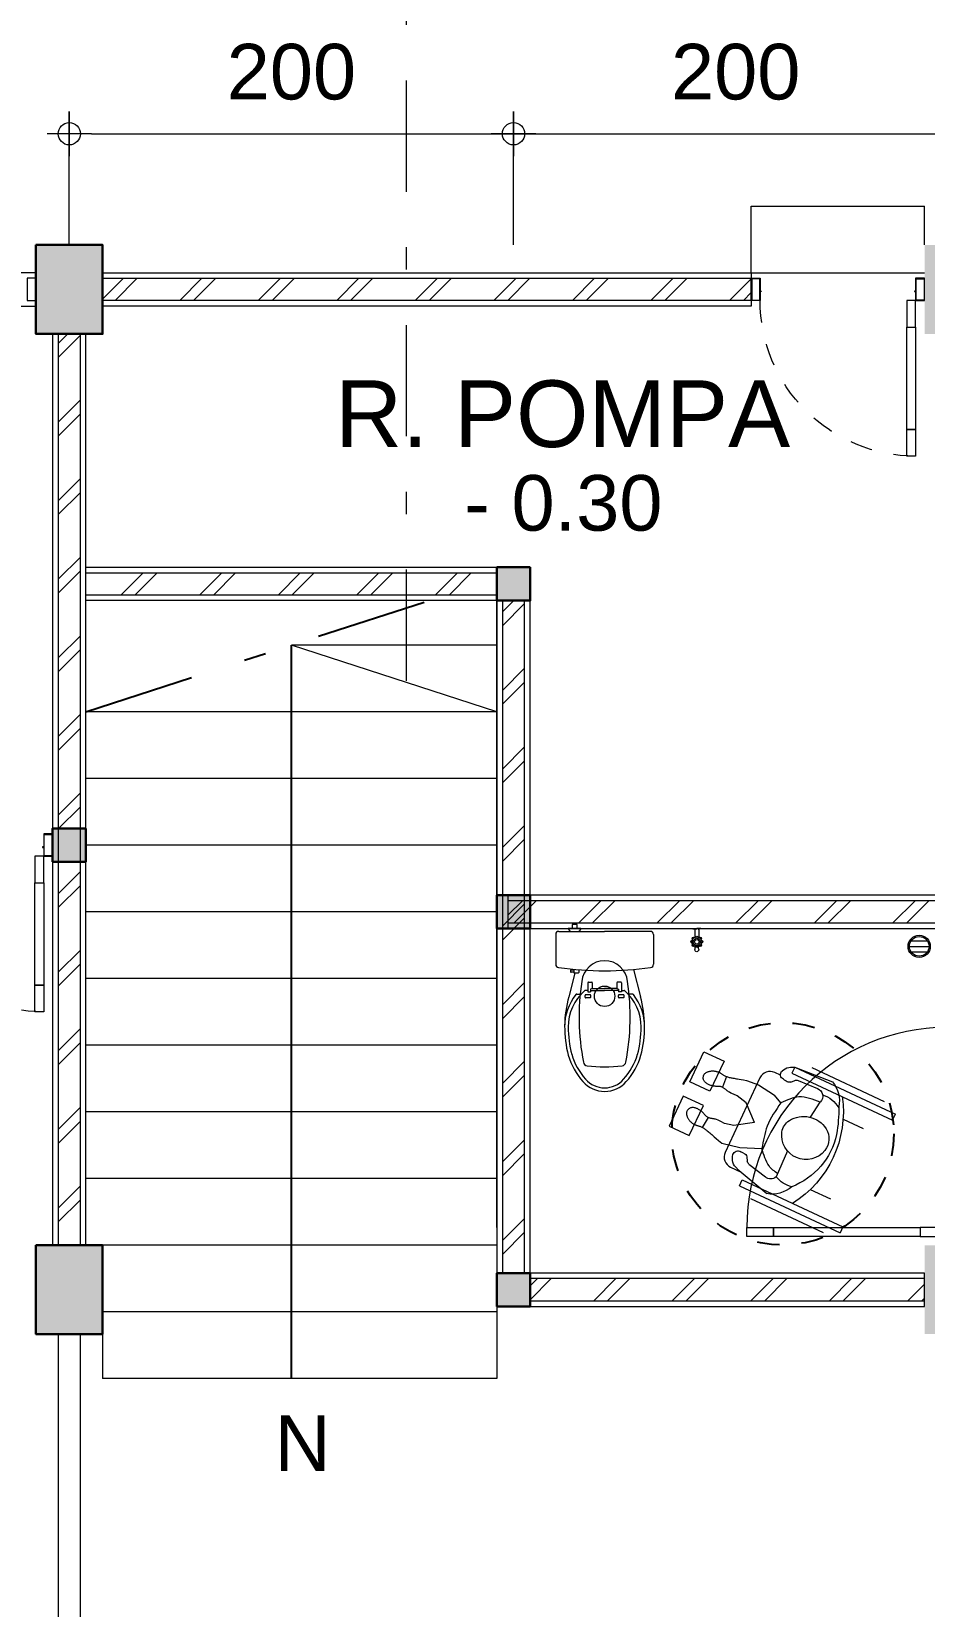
# Model space of a CAD drawing. Header units: millimetres. Extents: x -11 to 1625, y -267 to 180.
# Drawn here: x 1347.77 to 1351.79, y 134.98 to 142.07 of the extents above; entities that cross this region are included whole.
import ezdxf
from ezdxf.enums import TextEntityAlignment as Align

# ---------------------------------------------------------------- set-up
doc = ezdxf.new("R2010")
doc.units = ezdxf.units.MM
for name, pattern in [('DASHDOT', [1, 0.5, -0.25, 0, -0.25]), ('DASHDOT2', [0.5, 0.25, -0.125, 0, -0.125]), ('HIDDEN', [0.375, 0.25, -0.125])]:
    doc.linetypes.add(name, pattern=pattern)
for name, color, linetype, lineweight in [('ars', 11, 'Continuous', 5), ('dinding', 5, 'Continuous', 15), ('KOLOM', 1, 'Continuous', 30), ('kus', 63, 'Continuous', 15), ('lan', 7, 'Continuous', 15), ('not', 7, 'Continuous', 20), ('PARTISI', 190, 'Continuous', 9), ('SANITAIR', 4, 'Continuous', 5), ('sol kol', 8, 'Continuous', 0), ('u', 6, 'Continuous', 20)]:
    doc.layers.add(name, color=color, linetype=linetype, lineweight=lineweight)
doc.styles.add('ATTR', font='romans.shx', dxfattribs={"width": 0.8, "height": 1.735066})
doc.styles.get("Standard").update_dxf_attribs({"font": 'ARIALUNI.TTF'})
doc.dimstyles.new('SK100', dxfattribs={"dimtxt": 0.25, "dimasz": 0.1, "dimexe": 0.1, "dimexo": 0, "dimgap": 0.15, "dimtad": 1, "dimdec": 0, "dimlfac": 100, "dimzin": 12, "dimdsep": 46, "dimtxsty": 'Standard', "dimblk": 'BULAT', "dimcen": 0.1, "dimclrd": 256, "dimclre": 256, "dimclrt": 256, "dimadec": 0, "dimazin": 3, "dimtfac": 1, "dimtdec": 0, "dimtofl": 0, "dimtmove": 0, "dimatfit": 3, "dimldrblk": 'BULAT', "dimfxl": 0, "dimtolj": 1, "dimtzin": 0, "dimlwd": -1, "dimlwe": -1, "dimarcsym": 0})
pattern_1 = [(45, (1349.4393, 126.65682), (-0.1767767, 0.1767767), []), (45, (1349.5018, 126.65682), (-0.1767767, 0.1767767), [])]

# ---------------------------------------------------------------- blocks, each defined once
blk = doc.blocks.new('kursi roda')
at = {"layer": 'ars'}
for p, q in [((403.0234, -6.3752), (403.0226, -6.3779)), ((403.0243, -6.3726), (403.0234, -6.3752)), ((403.0253, -6.3701), (403.0243, -6.3726)), ((403.0264, -6.3677), (403.0253, -6.3701)), ((403.0277, -6.3653), (403.0264, -6.3677)), ((403.029, -6.363), (403.0277, -6.3653)), ((403.0304, -6.3607), (403.029, -6.363)), ((403.0319, -6.3585), (403.0304, -6.3607)), ((403.0335, -6.3563), (403.0319, -6.3585)), ((403.0352, -6.3541), (403.0335, -6.3563)), ((403.0369, -6.352), (403.0352, -6.3541)), ((403.0388, -6.35), (403.0369, -6.352)), ((403.0407, -6.3481), (403.0388, -6.35)), ((403.0427, -6.3463), (403.0407, -6.3481)), ((403.0447, -6.3447), (403.0427, -6.3463)), ((403.0468, -6.3433), (403.0447, -6.3447)), ((403.0489, -6.3421), (403.0468, -6.3433)), ((403.0511, -6.3411), (403.0489, -6.3421)), ((403.0533, -6.3403), (403.0511, -6.3411)), ((403.0555, -6.3397), (403.0533, -6.3403)), ((403.0577, -6.3394), (403.0555, -6.3397)), ((403.06, -6.3393), (403.0577, -6.3394)), ((403.0623, -6.3394), (403.06, -6.3393)), ((403.0646, -6.3397), (403.0623, -6.3394)), ((403.0669, -6.3403), (403.0646, -6.3397)), ((403.0692, -6.341), (403.0669, -6.3403)), ((403.0716, -6.3419), (403.0692, -6.341)), ((403.0738, -6.343), (403.0716, -6.3419)), ((403.0761, -6.3444), (403.0738, -6.343)), ((403.0782, -6.3459), (403.0761, -6.3444)), ((403.0802, -6.3477), (403.0782, -6.3459)), ((403.082, -6.3497), (403.0802, -6.3477)), ((403.0836, -6.3519), (403.082, -6.3497)), ((403.0851, -6.3544), (403.0836, -6.3519)), ((403.0863, -6.357), (403.0851, -6.3544)), ((403.0873, -6.3599), (403.0863, -6.357)), ((403.0882, -6.3629), (403.0873, -6.3599)), ((403.0888, -6.3661), (403.0882, -6.3629)), ((403.0893, -6.3694), (403.0888, -6.3661)), ((403.0896, -6.3728), (403.0893, -6.3694)), ((403.0897, -6.3763), (403.0896, -6.3728)), ((403.0897, -6.3799), (403.0897, -6.3763)), ((403.2098, -6.3763), (403.2099, -6.3728)), ((403.2098, -6.3799), (403.2098, -6.3763)), ((403.2099, -6.3728), (403.2102, -6.3694)), ((403.2102, -6.3694), (403.2107, -6.3661)), ((403.2107, -6.3661), (403.2113, -6.3629)), ((403.2113, -6.3629), (403.2121, -6.3599)), ((403.2121, -6.3599), (403.2132, -6.357)), ((403.2132, -6.357), (403.2144, -6.3544)), ((403.2144, -6.3544), (403.2158, -6.3519)), ((403.2158, -6.3519), (403.2175, -6.3497)), ((403.2175, -6.3497), (403.2193, -6.3477)), ((403.2193, -6.3477), (403.2213, -6.3459)), ((403.2213, -6.3459), (403.2234, -6.3444)), ((403.2234, -6.3444), (403.2256, -6.343)), ((403.2256, -6.343), (403.2279, -6.3419)), ((403.2279, -6.3419), (403.2302, -6.341)), ((403.2302, -6.341), (403.2326, -6.3403)), ((403.2326, -6.3403), (403.2349, -6.3397)), ((403.2349, -6.3397), (403.2372, -6.3394)), ((403.2372, -6.3394), (403.2395, -6.3393)), ((403.2395, -6.3393), (403.2417, -6.3394)), ((403.2417, -6.3394), (403.244, -6.3397)), ((403.244, -6.3397), (403.2462, -6.3403)), ((403.2462, -6.3403), (403.2484, -6.3411)), ((403.2484, -6.3411), (403.2505, -6.3421)), ((403.2505, -6.3421), (403.2526, -6.3433)), ((403.2526, -6.3433), (403.2547, -6.3447)), ((403.2547, -6.3447), (403.2568, -6.3463)), ((403.2568, -6.3463), (403.2588, -6.3481)), ((403.2588, -6.3481), (403.2607, -6.35)), ((403.2607, -6.35), (403.2625, -6.352)), ((403.2625, -6.352), (403.2643, -6.3541)), ((403.2643, -6.3541), (403.266, -6.3563)), ((403.266, -6.3563), (403.2676, -6.3585)), ((403.2676, -6.3585), (403.2691, -6.3607)), ((403.2691, -6.3607), (403.2705, -6.363)), ((403.2705, -6.363), (403.2718, -6.3653)), ((403.2718, -6.3653), (403.273, -6.3677)), ((403.273, -6.3677), (403.2741, -6.3701)), ((403.2741, -6.3701), (403.2752, -6.3726)), ((403.2752, -6.3726), (403.2761, -6.3752)), ((403.2761, -6.3752), (403.2769, -6.3779)), ((403.0202, -6.3917), (403.0201, -6.3944)), ((403.0201, -6.3944), (403.0201, -6.3971)), ((403.0201, -6.3971), (403.0202, -6.3997)), ((403.0204, -6.3889), (403.0202, -6.3917)), ((403.0202, -6.3997), (403.0204, -6.4022)), ((403.0208, -6.3861), (403.0204, -6.3889)), ((403.0204, -6.4022), (403.0207, -6.4047)), ((403.0207, -6.4047), (403.021, -6.4072)), ((403.0213, -6.3833), (403.0208, -6.3861)), ((403.021, -6.4072), (403.0214, -6.4098)), ((403.0218, -6.4439), (403.0212, -6.4476)), ((403.0219, -6.3806), (403.0213, -6.3833)), ((403.0214, -6.4098), (403.0218, -6.4123)), ((403.0218, -6.4123), (403.0222, -6.415)), ((403.0223, -6.4402), (403.0218, -6.4439)), ((403.0226, -6.3779), (403.0219, -6.3806)), ((403.0222, -6.415), (403.0225, -6.4177)), ((403.0227, -6.4366), (403.0223, -6.4402)), ((403.0225, -6.4177), (403.0227, -6.4206)), ((403.0227, -6.4206), (403.0229, -6.4236)), ((403.0229, -6.4332), (403.0227, -6.4366)), ((403.0228, -6.4347), (403.0747, -6.4388)), ((403.0229, -6.4236), (403.023, -6.4267)), ((403.023, -6.4299), (403.0229, -6.4332)), ((403.023, -6.4267), (403.023, -6.4299)), ((403.0746, -6.4401), (403.0747, -6.4374)), ((403.0748, -6.4427), (403.0746, -6.4401)), ((403.0747, -6.4374), (403.0748, -6.4349)), ((403.0748, -6.4349), (403.0752, -6.4323)), ((403.0751, -6.4454), (403.0748, -6.4427)), ((403.0755, -6.4481), (403.0751, -6.4454)), ((403.0752, -6.4323), (403.0756, -6.4298)), ((403.0756, -6.4298), (403.0762, -6.4273)), ((403.0762, -6.4273), (403.077, -6.4249)), ((403.077, -6.4249), (403.0779, -6.4224)), ((403.0779, -6.4224), (403.0789, -6.42)), ((403.0789, -6.42), (403.08, -6.4176)), ((403.08, -6.4176), (403.0811, -6.4151)), ((403.0811, -6.4151), (403.0823, -6.4126)), ((403.0823, -6.4126), (403.0835, -6.4099)), ((403.0835, -6.4099), (403.0846, -6.4071)), ((403.0846, -6.4071), (403.0856, -6.4042)), ((403.0856, -6.4042), (403.0865, -6.401)), ((403.0865, -6.401), (403.0874, -6.3977)), ((403.0874, -6.3977), (403.0881, -6.3942)), ((403.0881, -6.3942), (403.0887, -6.3907)), ((403.0887, -6.3907), (403.0892, -6.3871)), ((403.0892, -6.3871), (403.0895, -6.3835)), ((403.0895, -6.3835), (403.0897, -6.3799)), ((403.21, -6.3835), (403.2098, -6.3799)), ((403.2103, -6.3871), (403.21, -6.3835)), ((403.2108, -6.3907), (403.2103, -6.3871)), ((403.2114, -6.3942), (403.2108, -6.3907)), ((403.2121, -6.3977), (403.2114, -6.3942)), ((403.2129, -6.401), (403.2121, -6.3977)), ((403.2139, -6.4042), (403.2129, -6.401)), ((403.2149, -6.4071), (403.2139, -6.4042)), ((403.216, -6.4099), (403.2149, -6.4071)), ((403.2172, -6.4126), (403.216, -6.4099)), ((403.2183, -6.4151), (403.2172, -6.4126)), ((403.2195, -6.4176), (403.2183, -6.4151)), ((403.2206, -6.42), (403.2195, -6.4176)), ((403.2216, -6.4224), (403.2206, -6.42)), ((403.2225, -6.4249), (403.2216, -6.4224)), ((403.2232, -6.4273), (403.2225, -6.4249)), ((403.2238, -6.4298), (403.2232, -6.4273)), ((403.2243, -6.4323), (403.2238, -6.4298)), ((403.2239, -6.4481), (403.2244, -6.4454)), ((403.2246, -6.4349), (403.2243, -6.4323)), ((403.2244, -6.4454), (403.2247, -6.4427)), ((403.2248, -6.4374), (403.2246, -6.4349)), ((403.2247, -6.4427), (403.2248, -6.4401)), ((403.2767, -6.4347), (403.2248, -6.4388)), ((403.2248, -6.4401), (403.2248, -6.4374)), ((403.2766, -6.4236), (403.2765, -6.4267)), ((403.2765, -6.4267), (403.2765, -6.4299)), ((403.2765, -6.4299), (403.2766, -6.4332)), ((403.2767, -6.4206), (403.2766, -6.4236)), ((403.2766, -6.4332), (403.2768, -6.4366)), ((403.277, -6.4177), (403.2767, -6.4206)), ((403.2768, -6.4366), (403.2772, -6.4402)), ((403.2769, -6.3779), (403.2776, -6.3806)), ((403.2773, -6.415), (403.277, -6.4177)), ((403.2772, -6.4402), (403.2777, -6.4439)), ((403.2777, -6.4123), (403.2773, -6.415)), ((403.2776, -6.3806), (403.2782, -6.3833)), ((403.2781, -6.4098), (403.2777, -6.4123)), ((403.2777, -6.4439), (403.2783, -6.4476)), ((403.2784, -6.4072), (403.2781, -6.4098)), ((403.2782, -6.3833), (403.2787, -6.3861)), ((403.2788, -6.4047), (403.2784, -6.4072)), ((403.2787, -6.3861), (403.279, -6.3889)), ((403.2791, -6.4022), (403.2788, -6.4047)), ((403.279, -6.3889), (403.2793, -6.3917)), ((403.2793, -6.3997), (403.2791, -6.4022)), ((403.2793, -6.3917), (403.2794, -6.3944)), ((403.2794, -6.3971), (403.2793, -6.3997)), ((403.2794, -6.3944), (403.2794, -6.3971)), ((403.0046, -6.5103), (403.0007, -6.5239)), ((403.0075, -6.4997), (403.0046, -6.5103)), ((403.0098, -6.4914), (403.0075, -6.4997)), ((403.0117, -6.4848), (403.0098, -6.4914)), ((403.0132, -6.4792), (403.0117, -6.4848)), ((403.0147, -6.4739), (403.0132, -6.4792)), ((403.016, -6.469), (403.0147, -6.4739)), ((403.0173, -6.4643), (403.016, -6.469)), ((403.0184, -6.4598), (403.0173, -6.4643)), ((403.0195, -6.4556), (403.0184, -6.4598)), ((403.0204, -6.4515), (403.0195, -6.4556)), ((403.0212, -6.4476), (403.0204, -6.4515)), ((403.0761, -6.4508), (403.0755, -6.4481)), ((403.0768, -6.4536), (403.0761, -6.4508)), ((403.0776, -6.4564), (403.0768, -6.4536)), ((403.0784, -6.4592), (403.0776, -6.4564)), ((403.0792, -6.4621), (403.0784, -6.4592)), ((403.08, -6.4651), (403.0792, -6.4621)), ((403.0808, -6.4682), (403.08, -6.4651)), ((403.0815, -6.4716), (403.0808, -6.4682)), ((403.082, -6.4765), (403.0815, -6.4716)), ((403.0815, -6.5152), (403.0821, -6.4969)), ((403.0924, -6.5654), (403.0815, -6.5152)), ((403.0822, -6.4844), (403.082, -6.4765)), ((403.0821, -6.4969), (403.0822, -6.4844)), ((403.2084, -6.5576), (403.218, -6.5152)), ((403.2173, -6.4844), (403.2175, -6.4765)), ((403.2174, -6.4969), (403.2173, -6.4844)), ((403.218, -6.5152), (403.2174, -6.4969)), ((403.2175, -6.4765), (403.218, -6.4716)), ((403.218, -6.4716), (403.2187, -6.4682)), ((403.2187, -6.4682), (403.2195, -6.4651)), ((403.2195, -6.4651), (403.2203, -6.4621)), ((403.2203, -6.4621), (403.2211, -6.4592)), ((403.2211, -6.4592), (403.2219, -6.4564)), ((403.2219, -6.4564), (403.2227, -6.4536)), ((403.2227, -6.4536), (403.2234, -6.4508)), ((403.2234, -6.4508), (403.2239, -6.4481)), ((403.2783, -6.4476), (403.2791, -6.4515)), ((403.2791, -6.4515), (403.28, -6.4556)), ((403.28, -6.4556), (403.281, -6.4598)), ((403.281, -6.4598), (403.2822, -6.4643)), ((403.2822, -6.4643), (403.2834, -6.469)), ((403.2834, -6.469), (403.2848, -6.4739)), ((403.2848, -6.4739), (403.2862, -6.4792)), ((403.2862, -6.4792), (403.2878, -6.4848)), ((403.2878, -6.4848), (403.2896, -6.4914)), ((403.2896, -6.4914), (403.2919, -6.4997)), ((403.2919, -6.4997), (403.2949, -6.5103)), ((403.2949, -6.5103), (403.2988, -6.5239)), ((403.0007, -6.5239), (402.9958, -6.5815)), ((402.9958, -6.5815), (403.0073, -6.6666)), ((403.1568, -6.6358), (403.0924, -6.5654)), ((403.1568, -6.6358), (403.2084, -6.5576)), ((403.3037, -6.5433), (403.2866, -6.6239)), ((403.2988, -6.5239), (403.3037, -6.5433)), ((403.2866, -6.6239), (403.2484, -6.7162)), ((403.3787, -6.653), (403.4239, -6.8218)), ((402.8545, -6.7033), (402.8422, -6.8776)), ((402.8547, -6.6955), (402.8547, -7.1955)), ((402.8547, -6.6955), (402.8847, -6.6955)), ((402.8847, -6.6955), (402.8847, -7.1955)), ((402.9231, -6.7077), (402.9094, -6.7207)), ((403.0266, -6.7071), (403.0073, -6.6666)), ((403.3122, -6.6703), (403.328, -6.6805)), ((403.3371, -6.6928), (403.3585, -6.7846)), ((403.4147, -6.6955), (403.4147, -7.1955)), ((403.4447, -6.6955), (403.4147, -6.6955)), ((403.4447, -6.6955), (403.4447, -7.1955)), ((402.8247, -6.7655), (402.8247, -7.1255)), ((402.9028, -6.7345), (402.8993, -6.8287)), ((403.4747, -6.7655), (403.4747, -7.1255)), ((403.0296, -6.8547), (402.949, -6.8662)), ((403.2104, -6.8251), (403.3378, -6.8283)), ((402.9747, -6.9914), (402.9747, -7.0914)), ((403.3247, -6.9914), (403.3247, -7.0914)), ((402.8847, -7.1955), (402.8547, -7.1955)), ((403.4147, -7.1955), (403.4447, -7.1955))]:
    blk.add_line(p, q, dxfattribs=at)
for points in [[(402.9647, -6.3955), (403.1147, -6.3955), (403.1147, -6.2955), (402.9647, -6.2955)], [(403.3347, -6.3955), (403.1847, -6.3955), (403.1847, -6.2955), (403.3347, -6.2955)]]:
    blk.add_lwpolyline(points, close=True, dxfattribs=at)
blk.add_lwpolyline([(402.9147, -6.653), (402.9147, -6.6239, -0.414214), (402.9647, -6.5739), (403.3347, -6.5739, -0.414214), (403.3847, -6.6239), (403.3847, -6.6757)], format="xyb", dxfattribs=at)
for centre, radius, start, end in [((402.9164, -6.7094), 0.0622, 110.42677, 174.35305), ((402.9028, -6.6728), 0.0231, 0.10057, 110.42677), ((403.3255, -6.6322), 0.0231, 80.53023, 190.85643), ((403.2609, -6.6446), 0.0426, 351.97753, 10.85644), ((403.323, -6.6534), 0.0202, 171.97753, 237.32233), ((403.319, -6.6708), 0.0622, 16.60396, 80.53023), ((402.9242, -6.7362), 0.0215, 133.63467, 175.35977), ((402.9092, -6.6931), 0.0202, 313.63467, 18.97947), ((402.9685, -6.6727), 0.0426, 180.10057, 198.97947), ((403.3164, -6.6986), 0.0215, 15.59724, 57.32233), ((403.1475, -6.876), 0.1199, 122.59687, 212.64255), ((403.1222, -6.8363), 0.0728, 72.80147, 122.59687), ((403.1114, -6.871), 0.1091, 283.59147, 72.80147), ((403.323, -6.7946), 0.0369, 293.70789, 15.59724), ((402.936, -6.8317), 0.0369, 175.35977, 290.60167), ((403.0476, -6.8769), 0.134, 173.43811, 214.12495), ((403.2072, -6.8871), 0.1433, 350.60255, 24.21692), ((403.293, -6.7869), 0.1355, 294.2153, 345.07911), ((402.9641, -6.8185), 0.1355, 205.8779, 256.74171), ((403.1173, -6.8953), 0.084, 212.64255, 283.59147), ((403.1217, -6.6756), 0.3265, 257.23141, 313.99496), ((403.1497, -6.5368), 0.4871, 237.0423, 302.9577), ((403.2312, -6.3321), 0.6866, 244.24857, 254.65298)]:
    blk.add_arc(centre, radius, start, end, dxfattribs=at)
for points in [[(402.949, -6.8662), (402.9685, -6.7695), (403.0266, -6.7071)], [(403.0266, -6.7071), (403.1485, -6.6955), (403.2484, -6.7162)]]:
    blk.add_spline(points, degree=3, dxfattribs=at)
blk.add_open_spline([(403.3215, -6.8279), (403.3188, -6.8103), (403.3073, -6.7665), (403.2709, -6.7354), (403.2484, -6.7162)], degree=3, knots=[0.0459628, 0.0459628, 0.0459628, 0.0459628, 0.0986332, 0.1838693, 0.1838693, 0.1838693, 0.1838693], dxfattribs=at)
at = {"layer": 'ars', "style": 'ATTR', "width": 0.8, "flags": 9}
blk.add_attdef('ESTCODE', (403.1317, -6.8723), '', height=0.000106, rotation=170.84547, dxfattribs=at)
blk = doc.blocks.new('BULAT')
for p, q in [((0, -1), (0, 1)), ((-1, 0), (1, 0))]:
    blk.add_line(p, q)
blk.add_circle((0, 0), 0.5)
blk = doc.blocks.new('*D1453')
at = {"layer": 'Defpoints', "color": 0, "ltscale": 0.15}
for p in [(1349.9393, 141.6068), (1347.9393, 141.1068), (1349.9393, 141.1068)]:
    blk.add_point(p, dxfattribs=at)
at = {"layer": 'u', "ltscale": 0.15}
for p, q in [((1347.9393, 141.1068), (1347.9393, 141.7068)), ((1349.9393, 141.1068), (1349.9393, 141.7068)), ((1348.0393, 141.6068), (1349.8393, 141.6068))]:
    blk.add_line(p, q, dxfattribs=at)
at = {"layer": 'u', "ltscale": 0.15, "xscale": 0.1, "yscale": 0.1, "zscale": 0.1, "rotation": 180}
blk.add_blockref('BULAT', (1347.9393, 141.6068), dxfattribs=at)
at = {"layer": 'u', "ltscale": 0.15, "xscale": 0.1, "yscale": 0.1, "zscale": 0.1}
blk.add_blockref('BULAT', (1349.9393, 141.6068), dxfattribs=at)
at = {"layer": 'u', "ltscale": 0.15, "insert": (1348.9393, 141.8845), "char_height": 0.25, "attachment_point": 5}
blk.add_mtext('\\A1;200', dxfattribs=at)
blk = doc.blocks.new('*D1454')
at = {"layer": 'Defpoints', "color": 0, "ltscale": 0.15}
for p in [(1351.9393, 141.6068), (1349.9393, 141.1068), (1351.9393, 141.1068)]:
    blk.add_point(p, dxfattribs=at)
at = {"layer": 'u', "ltscale": 0.15}
for p, q in [((1349.9393, 141.1068), (1349.9393, 141.7068)), ((1351.9393, 141.1068), (1351.9393, 141.7068)), ((1350.0393, 141.6068), (1351.8393, 141.6068))]:
    blk.add_line(p, q, dxfattribs=at)
at = {"layer": 'u', "ltscale": 0.15, "xscale": 0.1, "yscale": 0.1, "zscale": 0.1, "rotation": 180}
blk.add_blockref('BULAT', (1349.9393, 141.6068), dxfattribs=at)
at = {"layer": 'u', "ltscale": 0.15, "xscale": 0.1, "yscale": 0.1, "zscale": 0.1}
blk.add_blockref('BULAT', (1351.9393, 141.6068), dxfattribs=at)
at = {"layer": 'u', "ltscale": 0.15, "insert": (1350.9393, 141.8845), "char_height": 0.25, "attachment_point": 5}
blk.add_mtext('\\A1;200', dxfattribs=at)
blk = doc.blocks.new('K1')
at = {"layer": 'KOLOM'}
blk.add_lwpolyline([(0.2, 0.15), (-0.2, 0.15), (-0.2, -0.15), (0.2, -0.15), (0.2, 0.15)], dxfattribs=at)
blk = doc.blocks.new('P 70')
at = {"linetype": 'HIDDEN', "ltscale": 0.3}
blk.add_lwpolyline([(-0.74, 0.1, -0.414214), (-0.04, 0.8, -1.303225)], format="xyb", dxfattribs=at)
for points in [[(-0.04, 0.8), (-0.08, 0.8), (-0.08, 0.68), (-0.04, 0.68)], [(-0.04, 0.68), (-0.08, 0.68), (-0.08, 0.22), (-0.04, 0.22)], [(-0.04, 0.1), (-0.08, 0.1), (-0.08, 0.22), (-0.04, 0.22)], [(-0.7351, 0.06), (-0.74, 0.06), (-0.74, 0.0615), (-0.74, 0.1), (-0.78, 0.1), (-0.78, 0), (-0.74, 0), (-0.74, 0.0565), (-0.7351, 0.0583)], [(-0.742, 0.002), (-0.778, 0.002), (-0.778, 0.098), (-0.742, 0.098)], [(-0.0449, 0.06), (-0.04, 0.06), (-0.04, 0.0615), (-0.04, 0.1), (0, 0.1), (0, 0), (-0.04, 0), (-0.04, 0.0565), (-0.0449, 0.0583)], [(-0.038, 0.002), (-0.002, 0.002), (-0.002, 0.098), (-0.038, 0.098)]]:
    blk.add_lwpolyline(points, close=True)
blk = doc.blocks.new('KP')
at = {"layer": 'KOLOM'}
blk.add_lwpolyline([(0.075, -0.075), (-0.075, -0.075), (-0.075, 0.075), (0.075, 0.075), (0.075, -0.075)], dxfattribs=at)
blk = doc.blocks.new('KRAN ATAS')
for p, q in [((-0.0185, 0.0015), (-0.0185, 0)), ((-0.0185, 0), (0, 0)), ((-0.018, 0.002), (0, 0.002)), ((-0.0085, 0.006), (-0.0085, 0.0396)), ((0.018, 0.002), (0, 0.002)), ((0.0185, 0), (0, 0)), ((0.0085, 0.006), (0.0085, 0.0396)), ((0.0185, 0.0015), (0.0185, 0))]:
    blk.add_line(p, q)
for centre, radius, start, end in [((-0.0001, 0.0602), 0.0223, 89.786, 270.21408), ((-0.0155, 0.075), 0.0057, 47.464, 224.6597), ((-0.0147, 0.0741), 0.0057, 60.32073, 212.54146), ((-0.0001, 0.0604), 0.0162, 89.70943, 270.29489), ((-0.0413, 0.0899), 0.0331, 343.1048, 7.2203), ((0, 0.0958), 0.00865, 90, 191.4881), ((-0.0001, 0.0803), 0.0057, 89.095, 165.324), ((-0.0001, 0.0792), 0.0057, 89.095, 152.59378), ((0, 0.0958), 0.00865, 348.5119, 90), ((0.0001, 0.0803), 0.0057, 14.676, 90.905), ((0.0001, 0.0792), 0.0057, 27.40622, 90.905), ((0.0001, 0.0602), 0.0223, 269.78592, 90.214), ((0.0001, 0.0604), 0.0162, 269.70511, 90.29057), ((0.0413, 0.0899), 0.0331, 172.7797, 196.8952), ((0.0155, 0.075), 0.0057, 315.3403, 132.536), ((0.0147, 0.0741), 0.0057, 327.45854, 119.67927), ((-0.0215, 0.0597), 0.0057, 92.509, 270.03428), ((-0.0203, 0.0597), 0.0057, 105.44997, 257.24072), ((-0.0148, 0.0454), 0.0057, 142.579, 307.6346), ((-0.014, 0.0462), 0.0057, 154.49735, 295.72823), ((-0.018, 0.0015), 0.0005, 90, 180), ((-0.0125, 0.006), 0.004, 270, 0), ((-0.0001, 0.0602), 0.0102, 89.532, 270.46788), ((0.0004, 0.0397), 0.0057, 191.86, 266.0615), ((0.0004, 0.0409), 0.0057, 205.96523, 266.0615), ((0.0001, 0.0602), 0.0102, 269.53212, 90.468), ((-0.0004, 0.0397), 0.0057, 273.9385, 348.14), ((-0.0004, 0.0409), 0.0057, 273.9385, 334.03477), ((0.0125, 0.006), 0.004, 180, 270), ((0.0148, 0.0454), 0.0057, 232.3654, 37.421), ((0.014, 0.0462), 0.0057, 244.27177, 25.50265), ((0.018, 0.0015), 0.0005, 0, 90), ((0.0215, 0.0597), 0.0057, 269.96572, 87.491), ((0.0203, 0.0597), 0.0057, 282.75928, 74.55003)]:
    blk.add_arc(centre, radius, start, end)
blk = doc.blocks.new('CLOSET ATAS')
for p, q in [((0.0135, 0.22), (0.1478, 0.22)), ((0, 0.2065), (0, 0)), ((0.1715, 0.1302), (0.294, 0.161)), ((0.2282, 0.0728), (0.2282, 0.0581)), ((0.2309, 0.0755), (0.2726, 0.0755)), ((0.2661, 0.0755), (0.2661, 0.0876)), ((0.2726, 0.0755), (0.2726, 0.0631)), ((0.2825, 0.1254), (0.2825, 0.1065)), ((0.2854, 0.0847), (0.2854, 0.0653)), ((0.2956, 0.0878), (0.2884, 0.0878)), ((0.2986, 0.0847), (0.2986, 0.0653)), ((0, -0.2065), (0, 0)), ((0.2309, 0.0554), (0.2565, 0.0554)), ((0.2565, 0.0554), (0.2593, 0.0631)), ((0.2565, 0.0554), (0.2565, 0)), ((0.2565, -0.0554), (0.2565, 0)), ((0.2593, 0.0631), (0.2726, 0.0631)), ((0.2662, 0.0631), (0.2662, 0)), ((0.2662, -0.0631), (0.2662, 0)), ((0.2956, 0.0622), (0.2884, 0.0622)), ((0.2282, -0.0728), (0.2282, -0.0581)), ((0.2309, -0.0554), (0.2565, -0.0554)), ((0.2565, -0.0554), (0.2593, -0.0631)), ((0.2593, -0.0631), (0.2726, -0.0631)), ((0.2726, -0.0755), (0.2726, -0.0631)), ((0.2854, -0.0653), (0.2854, -0.0847)), ((0.2956, -0.0622), (0.2884, -0.0622)), ((0.2986, -0.0653), (0.2986, -0.0847)), ((-0.013, -0.1235), (-0.0311, -0.1235)), ((-0.0311, -0.1235), (-0.0311, -0.1465)), ((-0.013, -0.1065), (-0.013, -0.1635)), ((0.1707, -0.1382), (0.185, -0.1382)), ((0.1726, -0.1163), (0.185, -0.1163)), ((0.1727, -0.1509), (0.1727, -0.1382)), ((0.1843, -0.1382), (0.1843, -0.1509)), ((0.1877, -0.1191), (0.1877, -0.1355)), ((0.1877, -0.1343), (0.294, -0.161)), ((0.2309, -0.0755), (0.2726, -0.0755)), ((0.2661, -0.0755), (0.2661, -0.0876)), ((0.2825, -0.1254), (0.2825, -0.1065)), ((0.2956, -0.0878), (0.2884, -0.0878)), ((-0.0311, -0.1465), (-0.013, -0.1465)), ((0.1754, -0.1536), (0.1816, -0.1536)), ((0.0135, -0.22), (0.1478, -0.22))]:
    blk.add_line(p, q)
blk.add_circle((0.292, 0), 0.046)
for centre, radius, start, end in [((0.0135, 0.2065), 0.0135, 90, 180), ((0.1478, 0.205), 0.015, 8.08701, 90), ((-1.2701, 0.0035), 1.4471, 359.8599, 8.08701), ((0.4286, -0.0506), 0.2146, 89.48257, 138.74052), ((0.4286, -0.0506), 0.2306, 89.48257, 128.74106), ((0.4306, -0.32), 0.5, 75.27892, 105.85155), ((0.4306, -0.32), 0.484, 75.27892, 90), ((0.4654, -0.1406), 0.3019, 48.53709, 73.13138), ((0.4654, -0.1406), 0.3179, 48.53709, 73.13138), ((0.2354, 0), 0.1034, 95.49361, 264.50639), ((0.3852, -0.9507), 1.0657, 79.04609, 98.61965), ((0.2309, 0.0728), 0.00271, 90, 180), ((0.2711, 0.0876), 0.005, 138.74052, 180), ((0.2875, 0.1254), 0.005, 128.74106, 180), ((0.2884, 0.0847), 0.00307, 90, 180), ((0.2956, 0.0847), 0.00307, 0, 90), ((0.5848, 0.0758), 0.02, 7.84587, 81.60377), ((0.035, 0), 0.575, 352.15413, 7.84587), ((0.59, 0), 0.114, 0, 48.65811), ((0.59, 0), 0.13, 0, 48.65811), ((-1.2701, -0.0035), 1.4471, 351.91299, 0.1401), ((0.2309, 0.0581), 0.00271, 180, 270), ((0.2884, 0.0653), 0.00307, 180, 270), ((0.2956, 0.0653), 0.00307, 270, 0), ((0.59, 0), 0.114, 311.34189, 0), ((0.59, 0), 0.13, 311.34189, 0), ((0.2309, -0.0581), 0.00271, 90, 180), ((0.2884, -0.0653), 0.00307, 90, 180), ((0.2956, -0.0653), 0.00307, 0, 90), ((-0.0162, -0.1234), 0.0171, 24.41224, 79.38682), ((0.185, -0.1191), 0.00271, 0, 90), ((0.185, -0.1355), 0.00271, 270, 0), ((0.3853, 0.9483), 1.0633, 261.35799, 280.97627), ((0.2309, -0.0728), 0.00271, 180, 270), ((0.2711, -0.0876), 0.005, 180, 221.25948), ((0.4286, 0.0506), 0.2146, 221.25948, 270.51743), ((0.2875, -0.1254), 0.005, 180, 231.25894), ((0.4286, 0.0506), 0.2306, 231.25894, 270.51743), ((0.2884, -0.0847), 0.00307, 180, 270), ((0.2956, -0.0847), 0.00307, 270, 0), ((0.4654, 0.1406), 0.3019, 286.86862, 311.46291), ((0.4654, 0.1406), 0.3179, 286.86862, 311.46291), ((0.5848, -0.0758), 0.02, 278.39623, 352.15413), ((-0.0162, -0.1467), 0.0171, 280.61318, 335.58776), ((0.0135, -0.2065), 0.0135, 180, 270), ((0.1478, -0.205), 0.015, 270, 351.91299), ((0.1754, -0.1509), 0.00271, 180, 270), ((0.1816, -0.1509), 0.00271, 270, 0), ((0.4306, 0.32), 0.5, 254.14845, 284.72108), ((0.4306, 0.32), 0.484, 270, 284.72108)]:
    blk.add_arc(centre, radius, start, end)
blk = doc.blocks.new('*X6')
at = {"color": 0}
for p, q in [((18.4987, 19.2176), (18.5717, 19.2176)), ((18.491, 19.1926), (18.5795, 19.1926)), ((18.4987, 19.1676), (18.5717, 19.1676))]:
    blk.add_line(p, q, dxfattribs=at)
blk = doc.blocks.new('SFLOOR')
for radius in [0.05, 0.0442]:
    blk.add_circle((0, 0), radius)
blk.add_blockref('*X6', (-18.5352, -19.1926))
blk = doc.blocks.new('NOTASI RUANG')
at = {"layer": 'not'}
for height, p in [(0.2598, (-0.0112, 0.2998)), (0.1752, (-0.0087, -0.0173))]:
    blk.add_attdef('RUANG', text='', height=height, dxfattribs=at).set_placement(p, align=Align.MIDDLE_CENTER)

msp = doc.modelspace()

# ---------------------------------------------------------------- hatches: boundary and pattern name
at = {"layer": 'ars'}
h = msp.add_hatch(dxfattribs=at)
h.set_pattern_fill('TEMBOK', color=256, scale=0.25)
h.set_pattern_definition(pattern_1)
h.paths.add_polyline_path([(1348.0893084, 140.9568196), (1351.0093084, 140.9568196), (1351.0093084, 140.8568196), (1348.0893084, 140.8568196)])
h = msp.add_hatch(dxfattribs=at)
h.set_pattern_fill('TEMBOK', color=256, scale=0.25)
h.set_pattern_definition(pattern_1)
h.paths.add_polyline_path([(1347.9893084, 136.6068196), (1347.9893084, 140.7068196), (1347.8893084, 140.7068196), (1347.8893084, 136.6068196)])
h = msp.add_hatch(dxfattribs=at)
h.set_pattern_fill('TEMBOK', color=256, scale=0.25)
h.set_pattern_definition(pattern_1)
h.paths.add_polyline_path([(1348.0143084, 139.6318196), (1349.8643084, 139.6318196), (1349.8643084, 139.5318196), (1348.0143084, 139.5318196)])
h = msp.add_hatch(dxfattribs=at)
h.set_pattern_fill('TEMBOK', color=256, scale=0.25)
h.set_pattern_definition([(45, (1349.4643, 126.65682), (-0.1767767, 0.1767767), []), (45, (1349.5268, 126.65682), (-0.1767767, 0.1767767), [])])
h.paths.add_polyline_path([(1349.9893084, 136.4818196), (1349.9893084, 139.5068196), (1349.8893084, 139.5068196), (1349.8893084, 136.4818196)])
h = msp.add_hatch(dxfattribs=at)
h.set_pattern_fill('TEMBOK', color=256, scale=0.25)
h.set_pattern_definition(pattern_1)
h.paths.add_polyline_path([(1351.8643084, 138.1568196), (1349.9143084, 138.1568196), (1349.9143084, 138.0568196), (1351.8643084, 138.0568196)])
h = msp.add_hatch(dxfattribs=at)
h.set_pattern_fill('TEMBOK', color=256, scale=0.25)
h.set_pattern_definition(pattern_1)
h.paths.add_polyline_path([(1351.7893084, 136.4568196), (1350.0143084, 136.4568196), (1350.0143084, 136.3568196), (1351.7893084, 136.3568196)])
at = {"layer": 'sol kol'}
for points in [[(1347.7893084, 141.1068196), (1347.7893084, 140.7068196), (1348.0893084, 140.7068196), (1348.0893084, 141.1068196)], [(1351.7893084, 141.1068196), (1351.7893084, 140.7068196), (1352.0893084, 140.7068196), (1352.0893084, 141.1068196)], [(1350.0143084, 139.6568196), (1349.8643084, 139.6568196), (1349.8643084, 139.5068196), (1350.0143084, 139.5068196)], [(1348.0143084, 138.4818196), (1347.8643084, 138.4818196), (1347.8643084, 138.3318196), (1348.0143084, 138.3318196)], [(1350.0143084, 138.1818196), (1349.8643084, 138.1818196), (1349.8643084, 138.0318196), (1350.0143084, 138.0318196)], [(1347.7893084, 136.6068196), (1347.7893084, 136.2068196), (1348.0893084, 136.2068196), (1348.0893084, 136.6068196)], [(1351.7893084, 136.6068196), (1351.7893084, 136.2068196), (1352.0893084, 136.2068196), (1352.0893084, 136.6068196)], [(1350.0143084, 136.4818196), (1349.8643084, 136.4818196), (1349.8643084, 136.3318196), (1350.0143084, 136.3318196)]]:
    msp.add_hatch(color=256, dxfattribs=at).paths.add_polyline_path(points)

# ---------------------------------------------------------------- linework, layer by layer
at = {"linetype": 'DASHDOT'}
msp.add_line((1348.0143084, 139.0068196), (1349.5559751, 139.5068196), dxfattribs=at)
msp.add_line((1348.9393084, 136.0068196), (1348.9393084, 139.3068196))
at = {"linetype": 'DASHDOT2', "ltscale": 0.4}
msp.add_circle((1351.1511418, 137.1078729), 0.5, dxfattribs=at)
at = {"layer": 'ars'}
for points in [[(1348.0893084, 140.9568196), (1351.0093084, 140.9568196), (1351.0093084, 140.8568196), (1348.0893084, 140.8568196)], [(1347.9893084, 136.6068196), (1347.9893084, 140.7068196), (1347.8893084, 140.7068196), (1347.8893084, 136.6068196)], [(1348.0143084, 139.6318196), (1349.8643084, 139.6318196), (1349.8643084, 139.5318196), (1348.0143084, 139.5318196)], [(1349.9893084, 136.4818196), (1349.9893084, 139.5068196), (1349.8893084, 139.5068196), (1349.8893084, 136.4818196)], [(1351.8643084, 138.1568196), (1349.9143084, 138.1568196), (1349.9143084, 138.0568196), (1351.8643084, 138.0568196)], [(1351.7893084, 136.4568196), (1350.0143084, 136.4568196), (1350.0143084, 136.3568196), (1351.7893084, 136.3568196)]]:
    msp.add_lwpolyline(points, close=True, dxfattribs=at)
at = {"layer": 'dinding'}
for points in [[(1348.0893084, 140.9818196), (1351.0093084, 140.9818196), (1351.0093084, 140.8318196), (1348.0893084, 140.8318196)], [(1348.0143084, 136.6068196), (1348.0143084, 140.7068196), (1347.8643084, 140.7068196), (1347.8643084, 136.6068196)], [(1348.0143084, 139.6568196), (1349.8643084, 139.6568196), (1349.8643084, 139.5068196), (1348.0143084, 139.5068196)], [(1350.0143084, 136.4818196), (1350.0143084, 139.5068196), (1349.8643084, 139.5068196), (1349.8643084, 136.4818196)], [(1351.8643084, 138.1818196), (1349.9143084, 138.1818196), (1349.9143084, 138.0318196), (1351.8643084, 138.0318196)], [(1351.7893084, 136.4818196), (1350.0143084, 136.4818196), (1350.0143084, 136.3318196), (1351.7893084, 136.3318196)]]:
    msp.add_lwpolyline(points, close=True, dxfattribs=at)
at = {"layer": 'kus'}
for points in [[(1347.7893084, 140.9568196), (1347.7493084, 140.9568196), (1347.7493084, 140.8568196), (1347.7893084, 140.8568196)], [(1350.9893084, 136.6468196), (1350.9893084, 136.6868196), (1351.1093084, 136.6868196), (1351.1093084, 136.6468196)], [(1351.1093084, 136.6468196), (1351.1093084, 136.6868196), (1351.7693084, 136.6868196), (1351.7693084, 136.6468196)], [(1351.8893084, 136.6468196), (1351.8893084, 136.6868196), (1351.7693084, 136.6868196), (1351.7693084, 136.6468196)]]:
    msp.add_lwpolyline(points, close=True, dxfattribs=at)
msp.add_lwpolyline([(1351.8893084, 137.5868196, 0.414213562), (1350.9893084, 136.6868196, 1.303225373)], format="xyb", dxfattribs=at)
at = {"layer": 'lan'}
for p, q in [((1351.0093084, 140.9818196), (1351.0093084, 141.2818196)), ((1351.7893084, 141.1068196), (1351.7893084, 141.2818196)), ((1349.8643084, 139.0068196), (1348.9393084, 139.3068196)), ((1349.8643084, 136.3318196), (1349.8643084, 136.0068196)), ((1349.8643084, 136.3068196), (1348.0893084, 136.3068196)), ((1348.0893084, 136.2068196), (1348.0893084, 136.0068196)), ((1349.8643084, 136.0068196), (1348.0893084, 136.0068196))]:
    msp.add_line(p, q, dxfattribs=at)
for points in [[(1351.0093084, 141.2818196), (1351.7893084, 141.2818196)], [(1351.0093084, 140.9818196), (1351.7893084, 140.9818196)], [(1349.8643084, 136.6868196), (1349.8643084, 139.5068196)], [(1349.8643084, 139.3068196), (1348.9393084, 139.3068196)], [(1349.8643084, 139.0068196), (1348.0143084, 139.0068196)], [(1349.8643084, 138.7068196), (1348.0143084, 138.7068196)], [(1349.8643084, 138.4068196), (1348.0143084, 138.4068196)], [(1349.8643084, 138.1068196), (1348.0143084, 138.1068196)], [(1349.8643084, 137.8068196), (1348.0143084, 137.8068196)], [(1349.8643084, 137.5068196), (1348.0143084, 137.5068196)], [(1349.8643084, 137.2068196), (1348.0143084, 137.2068196)], [(1349.8643084, 136.9068196), (1348.0143084, 136.9068196)], [(1349.8643084, 136.6068196), (1348.0143084, 136.6068196)]]:
    msp.add_lwpolyline(points, dxfattribs=at)
msp.add_lwpolyline([(1345.0893084, 140.8318196), (1347.7893084, 140.8318196), (1347.7893084, 140.9818196), (1345.0893084, 140.9818196)], close=True, dxfattribs=at)
at = {"layer": 'not', "linetype": 'DASHDOT'}
msp.add_line((1349.4574537, 139.146163), (1349.4574537, 143.3584162), dxfattribs=at)
at = {"layer": 'PARTISI'}
msp.add_lwpolyline([(1347.8893084, 134.6068196), (1347.9893084, 134.6068196), (1347.9893084, 136.2068196), (1347.8893084, 136.2068196)], close=True, dxfattribs=at)

# ---------------------------------------------------------------- block references
ref = msp.add_blockref('NOTASI RUANG', (1350.1742174, 139.9682331), dxfattribs=dict(xscale=1.264792453639075, yscale=1.264792453639075, zscale=1.264792453639075))
ref.add_attrib('RUANG', '- 0.30', dxfattribs={"layer": 'not', "height": 0.25}).set_placement((1350.1632533, 139.946403), align=Align.MIDDLE_CENTER)
ref.add_attrib('RUANG', 'R. POMPA', dxfattribs={"layer": 'not', "height": 0.3}).set_placement((1350.1600858, 140.3474019), align=Align.MIDDLE_CENTER)
at = {"xscale": -1, "rotation": 65.00000001251655}
msp.add_blockref('kursi roda', (1515.390843, 505.3481599), dxfattribs=at)
at = {"layer": 'KOLOM', "rotation": 90}
for p in [(1347.9393084, 140.9068196), (1347.9393084, 136.4068196)]:
    msp.add_blockref('K1', p, dxfattribs=at)
at = {"layer": 'KOLOM', "xscale": -1, "rotation": 180}
for p in [(1349.9393084, 139.5818196), (1347.9393084, 138.4068196), (1349.9393084, 138.1068196), (1349.9393084, 136.4068196)]:
    msp.add_blockref('KP', p, dxfattribs=at)
at = {"layer": 'kus', "xscale": -1, "rotation": 180}
for p in [(1351.7893084, 140.9568196), (1347.8643084, 138.4568196)]:
    msp.add_blockref('P 70', p, dxfattribs=at)
at = {"layer": 'SANITAIR', "rotation": 270}
msp.add_blockref('CLOSET ATAS', (1350.3493321, 138.0188196), dxfattribs=at)
at = {"layer": 'SANITAIR', "xscale": -1, "rotation": 180}
msp.add_blockref('KRAN ATAS', (1350.7643084, 138.0318196), dxfattribs=at)
at = {"layer": 'SANITAIR'}
msp.add_blockref('SFLOOR', (1351.7654046, 137.9513285), dxfattribs=at)

# ---------------------------------------------------------------- texts
at = {"layer": 'not', "insert": (1348.8186985, 135.8418609), "char_height": 0.25, "attachment_point": 1}
msp.add_mtext_dynamic_manual_height_columns('\\pi0.045177;N', width=0.286976707, gutter_width=12.5, heights=[0], dxfattribs=at)

# ---------------------------------------------------------------- dimensions: what is measured, and where the dimension line sits
at = {"layer": 'u', "ltscale": 0.15}
for base, p1, p2, picture, middle in [((1349.9393084, 141.6068196), (1347.9393084, 141.1068196), (1349.9393084, 141.1068196), '*D1453', (1348.9393084, 141.6068196)), ((1351.9393084, 141.6068196), (1349.9393084, 141.1068196), (1351.9393084, 141.1068196), '*D1454', (1350.9393084, 141.6068196))]:
    dim = msp.add_linear_dim(base=base, p1=p1, p2=p2, dimstyle='SK100', dxfattribs=at)
    dim.commit()
    dim.dimension.update_dxf_attribs({"geometry": picture, "text_midpoint": middle, "dimtype": 160})

doc.saveas('drawing.dxf')
